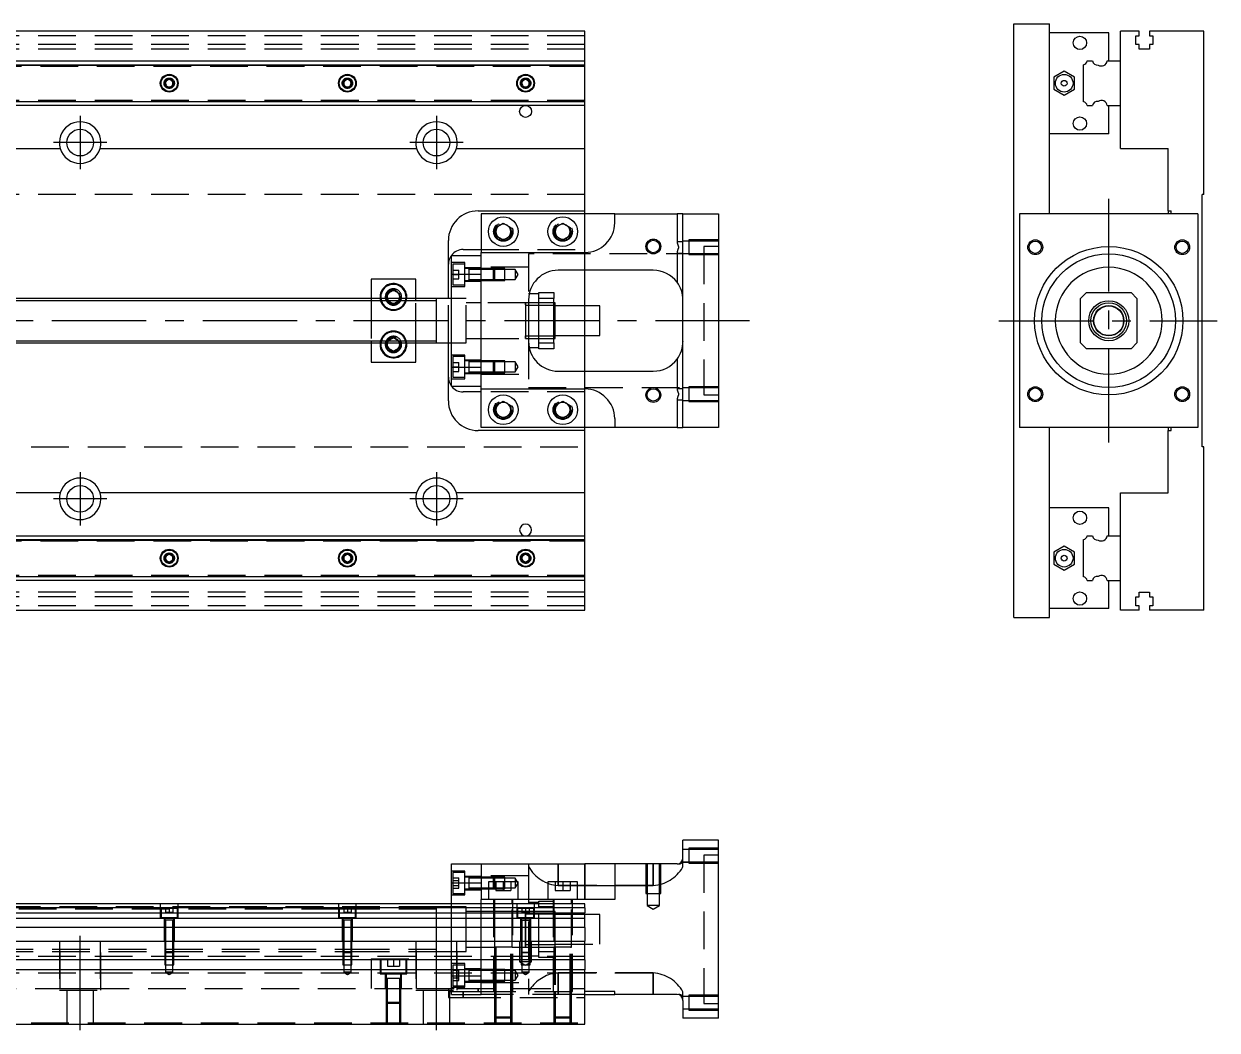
# Model space of a CAD drawing. Extents: x -12 to 793, y -282 to 102.
# Drawn here: x 391 to 792.9, y -239 to 100 of the extents above; entities that cross this region are included whole.
import ezdxf

# ---------------------------------------------------------------- set-up
doc = ezdxf.new("R2010")
doc.units = 0
doc.linetypes.add('CENTER', pattern=[50.8, 31.75, -6.35, 6.35, -6.35])
doc.linetypes.add('DASHED', pattern=[19.05, 12.7, -6.35])
doc.layers.get('0').update_dxf_attribs({"linetype": 'CONTINUOUS'})
doc.layers.add('CENTER', color=1, linetype='CENTER')

msp = doc.modelspace()

# ---------------------------------------------------------------- linework, layer by layer
at = {"color": 7, "linetype": 'CONTINUOUS'}
for p, q in [((580, 97.5), (365, 97.5)), ((580, 87.5), (580, 97.5)), ((724.38, 100), (736.38, 100)), ((724.38, -100), (724.38, 100)), ((736.38, 36), (736.38, 100)), ((756.38, 97), (736.38, 97)), ((756.38, 87.5), (756.38, 97)), ((760.38, 87.5), (760.38, 97.5)), ((766.68, 97.5), (760.38, 97.5)), ((766.68, 96), (766.68, 97.5)), ((770.08, 97.5), (770.08, 96)), ((788.38, 97.5), (770.08, 97.5)), ((788.38, 42.5), (788.38, 97.5)), ((765.53, 96), (766.68, 96)), ((765.53, 93), (765.53, 96)), ((766.68, 93), (765.53, 93)), ((766.68, 91.5), (766.68, 93)), ((770.08, 96), (771.23, 96)), ((770.08, 93), (770.08, 91.5)), ((771.23, 93), (770.08, 93)), ((771.23, 96), (771.23, 93)), ((770.08, 91.5), (766.68, 91.5)), ((365, 87.5), (580, 87.5)), ((365, 86.247728), (580, 86.247728)), ((580, 86.247728), (580, 87.5)), ((580, 73.752272), (580, 86.247728)), ((747.88, 73.752272), (747.88, 86.247728)), ((749.132272, 87.5), (750.90668, 87.5)), ((755.857372, 87.5), (760.38, 87.5)), ((760.38, 72.5), (760.38, 87.5)), ((760.38, 72.5), (760.38, 87.5)), ((438.75, 80.721688), (440, 81.443376)), ((438.75, 79.278312), (438.75, 80.721688)), ((440, 81.443376), (441.25, 80.721688)), ((441.25, 80.721688), (441.25, 79.278312)), ((498.75, 80.721688), (500, 81.443376)), ((498.75, 79.278312), (498.75, 80.721688)), ((500, 81.443376), (501.25, 80.721688)), ((501.25, 80.721688), (501.25, 79.278312)), ((558.75, 80.721688), (560, 81.443376)), ((558.75, 79.278312), (558.75, 80.721688)), ((560, 81.443376), (561.25, 80.721688)), ((561.25, 80.721688), (561.25, 79.278312)), ((737.87996, 82.020726), (737.879959, 77.979274)), ((741.37996, 84.041452), (737.87996, 82.020726)), ((744.879959, 82.020726), (741.37996, 84.041452)), ((744.879959, 77.979274), (744.879959, 82.020726)), ((440, 78.556624), (438.75, 79.278312)), ((441.25, 79.278312), (440, 78.556624)), ((500, 78.556624), (498.75, 79.278312)), ((501.25, 79.278312), (500, 78.556624)), ((560, 78.556624), (558.75, 79.278312)), ((561.25, 79.278312), (560, 78.556624)), ((737.879959, 77.979274), (741.37996, 75.958548)), ((741.37996, 75.958548), (744.879959, 77.979274)), ((580, 73.752272), (365, 73.752272)), ((580, 72.5), (365, 72.5)), ((580, 72.5), (580, 73.752272)), ((580, 58), (580, 72.5)), ((749.132272, 72.5), (750.90668, 72.5)), ((755.857372, 72.5), (760.38, 72.5)), ((756.38, 63), (756.38, 72.5)), ((760.38, 58), (760.38, 72.5)), ((756.38, 63), (736.38, 63)), ((365, 58), (403.291796, 58)), ((416.708204, 58), (523.291796, 58)), ((536.708204, 58), (580, 58)), ((580, 37), (580, 58)), ((760.38, 58), (776.38, 58)), ((776.38, 37), (776.38, 58)), ((788.38, 42.5), (787.88, 42.5)), ((787.88, -42.5), (787.88, 42.5)), ((544, 37), (580, 37)), ((580, 36), (580, 37)), ((776.38, 37), (777.38, 37)), ((776.38, 37), (776.38, 36)), ((777.38, 36), (777.38, 37)), ((545, 36), (545, 23)), ((590, 36), (545, 36)), ((550, 31.443376), (552.5, 32.886752)), ((552.5, 32.886752), (555, 31.443376)), ((570, 31.443376), (572.5, 32.886752)), ((572.5, 32.886752), (575, 31.443376)), ((590, 33), (590, 36)), ((590, 36), (611, 36)), ((613, 36), (611, 36)), ((613, 36), (625, 36)), ((613, -36), (613, 36)), ((625, 36), (625, -36)), ((726.38, 36), (726.38, -36)), ((786.38, 36), (726.38, 36)), ((786.38, 36), (786.38, -36)), ((550, 28.556624), (550, 31.443376)), ((552.5, 27.113248), (550, 28.556624)), ((555, 28.556624), (552.5, 27.113248)), ((555, 31.443376), (555, 28.556624)), ((570, 28.556624), (570, 31.443376)), ((572.5, 27.113248), (570, 28.556624)), ((575, 28.556624), (572.5, 27.113248)), ((575, 31.443376), (575, 28.556624)), ((534, 7.5), (534, 27)), ((535, 15.652476), (535, 22)), ((535, 22), (545, 22)), ((539, 24), (545, 24)), ((545, 15.652476), (545, 23)), ((545, 23), (580, 23)), ((603, 17), (571, 17)), ((580, 5), (580, 17)), ((508, 14), (508, 7.5)), ((523, 14), (508, 14)), ((523, 7.5), (523, 14)), ((535, 15.652476), (545, 15.652476)), ((535, -15.652476), (535, 15.652476)), ((545, -15.652476), (545, 15.652476)), ((545, -15.652476), (545, 15.652476)), ((513.5, 9.1547), (515.5, 10.309402)), ((513.5, 7.5), (513.5, 9.1547)), ((515.5, 10.309402), (517.5, 9.1547)), ((517.5, 9.1547), (517.5, 7.5)), ((564.5, 9), (561.202042, 9)), ((564.5, 9.5), (569.5, 9.5)), ((564.5, 7.5), (564.5, 9.5)), ((569.5, 9.5), (569.5, 7.5)), ((748.88, 9.5), (746.88, 7.5)), ((748.88, 9.5), (763.88, 9.5)), ((765.88, 7.5), (763.88, 9.5)), ((530, 7.5), (365, 7.5)), ((530, -7.500006), (530, 7.500006)), ((535, 7.5), (530, 7.5)), ((561, 7), (561, -7)), ((564.5, 5.125), (561, 5.125)), ((564.5, -7.5), (564.5, 7.5)), ((569.5, 7.5), (564.5, 7.5)), ((569.5, 5.125), (564.5, 5.125)), ((569.5, -7.5), (569.5, 7.5)), ((570, 6), (569.5, 6)), ((570, 5.125), (569.5, 5.125)), ((570, -6), (570, 6)), ((585, 5), (570, 5)), ((585, -5), (585, 5)), ((746.88, -7.5), (746.88, 7.5)), ((765.88, 7.5), (765.88, -7.5)), ((365, -7.5), (530, -7.5)), ((508, -7.5), (508, -14)), ((513.5, -9.1547), (513.5, -7.5)), ((517.5, -7.5), (517.5, -9.1547)), ((523, -14), (523, -7.5)), ((530, -7.5), (535, -7.5)), ((534, -27), (534, -7.5)), ((560, -6.000006), (560, -5.125)), ((561, -5.125), (564.5, -5.125)), ((564.5, -5.125), (569.5, -5.125)), ((564.5, -7.5), (569.5, -7.5)), ((564.5, -9.5), (564.5, -7.5)), ((569.5, -5.125), (570, -5.125)), ((569.5, -6), (570, -6)), ((569.5, -7.5), (569.5, -9.5)), ((570, -5), (585, -5)), ((580, -17), (580, -5)), ((746.88, -7.5), (748.88, -9.5)), ((763.88, -9.5), (765.88, -7.5)), ((515.5, -10.309402), (513.5, -9.1547)), ((517.5, -9.1547), (515.5, -10.309402)), ((561.202042, -9), (564.5, -9)), ((569.5, -9.5), (564.5, -9.5)), ((763.88, -9.5), (748.88, -9.5)), ((508, -14), (523, -14)), ((535, -22), (535, -15.652476)), ((535, -15.652476), (545, -15.652476)), ((545, -23), (545, -15.652476)), ((571, -17), (603, -17)), ((535, -22), (545, -22)), ((545, -24), (539, -24)), ((545, -23), (580, -23)), ((545, -36), (545, -23)), ((550, -28.556624), (552.5, -27.113248)), ((552.5, -27.113248), (555, -28.556624)), ((570, -28.556624), (572.5, -27.113248)), ((572.5, -27.113248), (575, -28.556624)), ((550, -31.443376), (550, -28.556624)), ((552.5, -32.886752), (550, -31.443376)), ((555, -31.443376), (552.5, -32.886752)), ((555, -28.556624), (555, -31.443376)), ((570, -31.443376), (570, -28.556624)), ((572.5, -32.886752), (570, -31.443376)), ((575, -31.443376), (572.5, -32.886752)), ((575, -28.556624), (575, -31.443376)), ((590, -36), (545, -36)), ((580, -37), (580, -36)), ((590, -33), (590, -36)), ((611, -36), (590, -36)), ((611, -36), (613, -36)), ((625, -36), (613, -36)), ((786.38, -36), (726.38, -36)), ((736.38, -100), (736.38, -36)), ((776.38, -36), (776.38, -37)), ((777.38, -37), (777.38, -36)), ((580, -37), (544, -37)), ((580, -58), (580, -37)), ((776.38, -58), (776.38, -37)), ((776.38, -37), (777.38, -37)), ((788.38, -42.5), (787.88, -42.5)), ((788.38, -97.5), (788.38, -42.5)), ((403.291796, -58), (365, -58)), ((523.291796, -58), (416.708204, -58)), ((580, -58), (536.708204, -58)), ((580, -72.5), (580, -58)), ((760.38, -72.5), (760.38, -58)), ((760.38, -58), (776.38, -58)), ((756.38, -63), (736.38, -63)), ((756.38, -72.5), (756.38, -63)), ((365, -72.5), (580, -72.5)), ((365, -73.752272), (580, -73.752272)), ((580, -73.752272), (580, -72.5)), ((580, -86.247728), (580, -73.752272)), ((741.37996, -75.958548), (737.87996, -77.979274)), ((744.879959, -77.979274), (741.37996, -75.958548)), ((747.88, -86.247728), (747.88, -73.752272)), ((749.132272, -72.5), (750.90668, -72.5)), ((755.857372, -72.5), (760.38, -72.5)), ((760.38, -87.5), (760.38, -72.5)), ((760.38, -87.5), (760.38, -72.5)), ((438.75, -79.278312), (440, -78.556624)), ((438.75, -80.721688), (438.75, -79.278312)), ((440, -78.556624), (441.25, -79.278312)), ((441.25, -79.278312), (441.25, -80.721688)), ((498.75, -79.278312), (500, -78.556624)), ((498.75, -80.721688), (498.75, -79.278312)), ((500, -78.556624), (501.25, -79.278312)), ((501.25, -79.278312), (501.25, -80.721688)), ((558.75, -79.278312), (560, -78.556624)), ((558.75, -80.721688), (558.75, -79.278312)), ((560, -78.556624), (561.25, -79.278312)), ((561.25, -79.278312), (561.25, -80.721688)), ((737.87996, -77.979274), (737.879959, -82.020726)), ((744.879959, -82.020726), (744.879959, -77.979274)), ((440, -81.443376), (438.75, -80.721688)), ((441.25, -80.721688), (440, -81.443376)), ((500, -81.443376), (498.75, -80.721688)), ((501.25, -80.721688), (500, -81.443376)), ((560, -81.443376), (558.75, -80.721688)), ((561.25, -80.721688), (560, -81.443376)), ((737.879959, -82.020726), (741.37996, -84.041452)), ((741.37996, -84.041452), (744.879959, -82.020726)), ((580, -86.247728), (365, -86.247728)), ((580, -87.5), (365, -87.5)), ((580, -87.5), (580, -86.247728)), ((580, -97.5), (580, -87.5)), ((749.132272, -87.5), (750.90668, -87.5)), ((755.857372, -87.5), (760.38, -87.5)), ((756.38, -97), (756.38, -87.5)), ((760.38, -97.5), (760.38, -87.5)), ((766.68, -91.5), (770.08, -91.5)), ((766.68, -93), (766.68, -91.5)), ((770.08, -91.5), (770.08, -93)), ((765.53, -93), (766.68, -93)), ((765.53, -96), (765.53, -93)), ((766.68, -96), (765.53, -96)), ((766.68, -97.5), (766.68, -96)), ((770.08, -93), (771.23, -93)), ((770.08, -96), (770.08, -97.5)), ((771.23, -96), (770.08, -96)), ((771.23, -93), (771.23, -96)), ((365, -97.5), (580, -97.5)), ((724.38, -100), (736.38, -100)), ((756.38, -97), (736.38, -97)), ((766.68, -97.5), (760.38, -97.5)), ((788.38, -97.5), (770.08, -97.5)), ((625, -174.99), (613, -174.99)), ((613, -180.99), (613, -174.99)), ((625, -234.99), (625, -174.99)), ((535, -189.337524), (535, -182.99)), ((535, -182.99), (545, -182.99)), ((545, -182.99), (545, -194.99)), ((545, -182.99), (580, -182.99)), ((580, -194.99), (580, -182.99)), ((590, -182.99), (580, -182.99)), ((590, -182.99), (590, -194.99)), ((611, -182.99), (590, -182.99)), ((540.9, -187.433646), (540.9, -188.01866)), ((535, -196.49), (535, -189.337524)), ((535, -189.337524), (545, -189.337524)), ((540.9, -189.293604), (540.9, -189.573698)), ((540.9, -190.848714), (540.9, -191.433656)), ((557.5, -188.99), (547.5, -188.99)), ((547.5, -188.99), (547.5, -194.99)), ((557.5, -194.99), (557.5, -188.99)), ((577.5, -188.99), (567.5, -188.99)), ((567.5, -188.99), (567.5, -194.99)), ((577.5, -194.99), (577.5, -188.99)), ((580, -196.49), (358.5, -196.49)), ((545, -196.49), (545, -194.99)), ((590, -194.99), (545, -194.99)), ((580, -197.742272), (580, -196.49)), ((580, -197.742272), (358.5, -197.742272)), ((358.5, -199.51668), (580, -199.51668)), ((560, -204.99), (560, -198.989994)), ((580, -197.742272), (580, -199.51668)), ((580, -201.413076), (580, -199.51668)), ((580, -201.413076), (358.5, -201.413076)), ((580, -204.467372), (358.5, -204.467372)), ((580, -204.467372), (580, -201.413076)), ((580, -204.467372), (580, -208.99)), ((0, -208.99), (580, -208.99)), ((580, -215.29), (580, -208.99)), ((580, -215.29), (0, -215.29)), ((580, -215.29), (580, -218.69)), ((580, -218.69), (0, -218.69)), ((540.9, -218.546344), (540.9, -218.69)), ((540.9, -218.69), (540.9, -219.13136)), ((540.9, -220.406302), (540.9, -220.686396)), ((580, -236.99), (580, -218.69)), ((540.9, -221.961412), (540.9, -222.546354)), ((590, -225.99), (580, -225.99)), ((580, -226.99), (590, -226.99)), ((590, -226.99), (590, -225.99)), ((611, -226.99), (590, -226.99)), ((613, -228.99), (613, -234.99)), ((0, -236.99), (580, -236.99)), ((625, -234.99), (613, -234.99))]:
    msp.add_line(p, q, dxfattribs=at)
at = {"color": 3, "linetype": 'DASHED'}
for p, q in [((580, 96), (0, 96)), ((580, 93), (0, 93)), ((580, 91.5), (0, 91.5)), ((358.5, 86.1), (580, 86.1)), ((358.5, 85.8), (580, 85.8)), ((365, 86.1147), (580, 86.1147)), ((441.477374, 80.25955), (441.5, 80)), ((498.5, 80), (498.516134, 80.21941)), ((561.477374, 80.25955), (561.5, 80)), ((580, 74.2), (358.5, 74.2)), ((580, 73.9), (358.5, 73.9)), ((580, 73.8853), (365, 73.8853)), ((580, 42.5), (12.5, 42.5)), ((580, 24), (580, 36)), ((611, 36), (611, 26.710724)), ((555.477798, 30.364306), (555.5, 30)), ((575.477798, 30.364306), (575.5, 30)), ((611, 26.710724), (613, 26.710724)), ((611, 26.710724), (611.023356, 26.38246)), ((611.525196, 24.742722), (611.494734, 24.519244)), ((611.499584, 24.958614), (611.525196, 24.742722)), ((615, 26.848738), (613, 26.848738)), ((615, 27.248732), (615, 22.248742)), ((625, 27.248732), (615, 27.248732)), ((625, 26.848738), (615, 26.848738)), ((620, 25), (620, -25)), ((625, 25), (620, 25)), ((545, 24), (580, 24)), ((545, 15.652476), (545, 22)), ((561, 22.5), (561, 7)), ((620, 22.5), (561, 22.5)), ((580, 23), (580, 24)), ((580, 17), (580, 23)), ((611, 22.78675), (611, 13)), ((611, 22.78675), (613, 22.78675)), ((613, 22.648738), (615, 22.648738)), ((615, 22.648738), (625, 22.648738)), ((615, 22.248742), (625, 22.248742)), ((539.5, 19.55635), (535, 19.55635)), ((535.5, 19.05635), (535.5, 12.05635)), ((539.5, 19.05635), (535.5, 19.05635)), ((535.5, 17.05635), (537.5, 17.05635)), ((537.5, 15.55635), (537.5, 17.05635)), ((539.5, 11.55635), (539.5, 19.55635)), ((545, 17.80635), (539.5, 17.80635)), ((540.9, 17.55635), (539.5, 17.55635)), ((540.9, 17.55635), (540.895, 17.55635)), ((540.9, 17.55635), (540.9, 17.339888)), ((540.9, 17.33964), (540.9, 17.55635)), ((545, 17.55635), (540.9, 17.55635)), ((540.905, 17.55635), (540.9, 17.55635)), ((540.9, 17.339888), (540.9, 13.77281)), ((545, 17.20635), (540.9, 17.20635)), ((561, 18), (545, 18)), ((549.15, 17.55635), (545, 17.55635)), ((549.150006, 17.556344), (545, 17.556344)), ((549.5, 17.20635), (545, 17.20635)), ((549.15, 13.55635), (549.15, 17.55635)), ((549.5, 17.20635), (549.15, 17.55635)), ((553, 17.556344), (549.150006, 17.556344)), ((549.5, 17.20635), (549.5, 13.90635)), ((553, 17.20635), (549.5, 17.20635)), ((553, 13.556354), (553, 17.556344)), ((556.5, 17.20635), (553, 17.20635)), ((556.5, 17.20635), (556.5, 13.90635)), ((557.452628, 15.55635), (556.5, 17.20635)), ((535.5, 15.55635), (537.5, 15.55635)), ((535.5, 14.05635), (537.5, 14.05635)), ((535.5, 12.05635), (539.5, 12.05635)), ((537.5, 14.05635), (537.5, 15.55635)), ((539.5, 13.55635), (540.9, 13.55635)), ((539.5, 13.30635), (545, 13.30635)), ((540.895, 13.55635), (540.9, 13.55635)), ((540.9, 13.90635), (545, 13.90635)), ((540.9, 13.55635), (540.9, 13.773016)), ((540.9, 13.77281), (540.9, 13.55635)), ((540.9, 13.55635), (545, 13.55635)), ((540.9, 13.55635), (540.905, 13.55635)), ((545, 13.90635), (549.5, 13.90635)), ((545, 13.556354), (549.150006, 13.556354)), ((545, 13.55635), (549.15, 13.55635)), ((549.15, 13.55635), (549.5, 13.90635)), ((549.150006, 13.556354), (553, 13.556354)), ((549.5, 13.90635), (553, 13.90635)), ((553, 13.90635), (556.5, 13.90635)), ((556.5, 13.90635), (557.452628, 15.55635)), ((610.743602, 13.32745), (611.026966, 12.963874)), ((517.983582, 8.286038), (518, 8)), ((535, 11.55635), (539.5, 11.55635)), ((561.202042, 9), (561, 9)), ((508, 7.5), (508, 6.75)), ((508, 6.75), (508, -6.75)), ((513.5, 6.8453), (513.5, 7.5)), ((513.665064, 6.75), (513.5, 6.8453)), ((515.5, 5.690598), (513.665064, 6.75)), ((517.334936, 6.75), (515.5, 5.690598)), ((517.5, 6.8453), (517.334936, 6.75)), ((517.5, 7.5), (517.5, 6.8453)), ((523, 6.75), (523, 7.5)), ((523, -6.75), (523, 6.75)), ((534, -7.5), (534, 7.5)), ((540, 7.5), (535, 7.5)), ((540, -7.5), (540, 7.5)), ((545, 6), (540, 6)), ((560.005, 6), (545, 6)), ((561, 6), (559.995, 6)), ((560, 5.325034), (560, 6)), ((560, 6), (560, -5.999164)), ((561, 5.125), (560, 5.125)), ((564.5, 6), (561, 6)), ((569.5, 6), (564.5, 6)), ((580, -5), (580, 5)), ((508, -6.75), (508, -7.5)), ((513.5, -6.8453), (513.665064, -6.75)), ((513.5, -7.5), (513.5, -6.8453)), ((513.665064, -6.75), (515.5, -5.690598)), ((515.5, -5.690598), (517.334936, -6.75)), ((517.334936, -6.75), (517.5, -6.8453)), ((517.5, -6.8453), (517.5, -7.5)), ((517.983582, -7.713962), (518, -8)), ((523, -7.5), (523, -6.75)), ((529.995, -7.5), (530, -7.5)), ((530, -7.5), (530.005, -7.5)), ((535, -7.5), (540, -7.5)), ((540, -6), (545, -6)), ((545, -6), (560.005, -6)), ((559.995, -6), (561, -6)), ((560, -5.125), (561, -5.125)), ((560, -6), (560, -5.325218)), ((560, -5.999164), (560, -6)), ((561, -6), (564.5, -6)), ((561, -7), (561, -22.5)), ((564.5, -6), (569.5, -6)), ((613, -7), (612.998996, -7.141742)), ((539.5, -11.55635), (535, -11.55635)), ((539.5, -19.55635), (539.5, -11.55635)), ((561, -9), (561.202042, -9)), ((535.5, -12.05635), (535.5, -19.05635)), ((539.5, -12.05635), (535.5, -12.05635)), ((535.5, -14.05635), (537.5, -14.05635)), ((535.5, -15.55635), (537.5, -15.55635)), ((537.5, -15.55635), (537.5, -14.05635)), ((537.5, -17.05635), (537.5, -15.55635)), ((545, -13.30635), (539.5, -13.30635)), ((540.9, -13.55635), (539.5, -13.55635)), ((540.9, -13.55635), (540.895, -13.55635)), ((540.9, -13.55635), (540.9, -13.77281)), ((545, -13.55635), (540.9, -13.55635)), ((540.905, -13.55635), (540.9, -13.55635)), ((540.9, -13.77281), (540.9, -17.339888)), ((545, -13.90635), (540.9, -13.90635)), ((549.15, -13.55635), (545, -13.55635)), ((549.15, -13.556352), (545, -13.556354)), ((549.5, -13.90635), (545, -13.90635)), ((545, -22), (545, -15.652476)), ((549.15, -17.55635), (549.15, -13.55635)), ((549.5, -13.90635), (549.15, -13.55635)), ((553, -13.556354), (549.15, -13.556352)), ((549.5, -13.90635), (549.5, -17.20635)), ((553, -13.90635), (549.5, -13.90635)), ((553, -17.556344), (553, -13.556354)), ((556.5, -13.90635), (553, -13.90635)), ((556.5, -13.90635), (556.5, -17.20635)), ((557.452628, -15.55635), (556.5, -13.90635)), ((556.5, -17.20635), (557.452628, -15.55635)), ((611.11972, -12.836966), (610.908436, -13.120182)), ((611, -13), (611, -22.78675)), ((535, -19.55635), (539.5, -19.55635)), ((535.5, -17.05635), (537.5, -17.05635)), ((535.5, -19.05635), (539.5, -19.05635)), ((539.5, -17.55635), (540.9, -17.55635)), ((539.5, -17.80635), (545, -17.80635)), ((540.895, -17.55635), (540.9, -17.55635)), ((540.9, -17.20635), (545, -17.20635)), ((540.9, -17.339888), (540.9, -17.55635)), ((540.9, -17.55635), (545, -17.55635)), ((540.9, -17.55635), (540.905, -17.55635)), ((545, -17.20635), (549.5, -17.20635)), ((545, -17.556344), (549.15, -17.556346)), ((545, -17.55635), (549.15, -17.55635)), ((545, -18), (561, -18)), ((549.15, -17.55635), (549.5, -17.20635)), ((549.15, -17.556346), (553, -17.556344)), ((549.5, -17.20635), (553, -17.20635)), ((553, -17.20635), (556.5, -17.20635)), ((580, -23), (580, -17)), ((580, -24), (545, -24)), ((561, -22.5), (620, -22.5)), ((580, -24), (580, -23)), ((580, -36), (580, -24)), ((611, -22.78675), (613, -22.78675)), ((611, -22.78675), (611.023356, -23.115014)), ((615, -22.648738), (613, -22.648738)), ((615, -22.248742), (615, -27.248732)), ((625, -22.248742), (615, -22.248742)), ((625, -22.648738), (615, -22.648738)), ((611, -26.710724), (611, -36)), ((611, -26.710724), (613, -26.710724)), ((611.525196, -24.754754), (611.494734, -24.97823)), ((611.499584, -24.53886), (611.525196, -24.754754)), ((613, -26.848738), (615, -26.848738)), ((615, -26.848738), (625, -26.848738)), ((615, -27.248732), (625, -27.248732)), ((620, -25), (625, -25)), ((549.5, -30), (549.520026, -29.653944)), ((569.5, -30), (569.520026, -29.653944)), ((12.5, -42.5), (580, -42.5)), ((358.5, -73.9), (580, -73.9)), ((358.5, -74.2), (580, -74.2)), ((365, -73.8853), (580, -73.8853)), ((441.477374, -79.74045), (441.5, -80)), ((498.5, -80), (498.516134, -79.78059)), ((561.477374, -79.74045), (561.5, -80)), ((580, -85.8), (358.5, -85.8)), ((580, -86.1), (358.5, -86.1)), ((580, -86.1147), (365, -86.1147)), ((580, -91.5), (0, -91.5)), ((580, -93), (0, -93)), ((580, -96), (0, -96)), ((615, -178.141262), (613, -178.141262)), ((615, -177.741268), (615, -182.741258)), ((625, -177.741268), (615, -177.741268)), ((625, -178.141262), (615, -178.141262)), ((620, -179.99), (620, -229.99)), ((625, -179.99), (620, -179.99)), ((561, -182.99), (561, -183.606596)), ((561, -183.606596), (561, -226.373404)), ((561, -183.606596), (561.037764, -183.91036)), ((571, -190.250598), (571, -182.99)), ((571, -182.99), (571, -188.99)), ((580, -182.99), (580, -194.99)), ((600.500006, -182.99), (600.500006, -192.99)), ((600.9, -182.99), (600.9, -192.99)), ((603, -182.99), (603, -190.250598)), ((603, -190.250598), (603, -182.99)), ((605.1, -192.99), (605.1, -182.99)), ((605.499994, -192.99), (605.499994, -182.99)), ((611, -182.99), (611.520296, -182.99)), ((611, -182.99), (611.520296, -182.99)), ((611.520296, -182.99), (611.519976, -182.99)), ((611.520296, -182.99), (611.519976, -182.99)), ((612.868572, -184.20502), (612.966596, -183.891224)), ((612.966596, -183.891224), (613, -183.606596)), ((613, -182.341262), (613, -180.99)), ((613, -183.606596), (613, -182.341262)), ((613, -182.341262), (615, -182.341262)), ((620, -182.49), (613, -182.49)), ((615, -182.341262), (625, -182.341262)), ((615, -182.741258), (625, -182.741258)), ((539.5, -185.43365), (535, -185.43365)), ((535.5, -185.93365), (535.5, -189.43365)), ((539.5, -185.93365), (535.5, -185.93365)), ((535.5, -187.7016), (537.5, -187.7016)), ((535.5, -188.567626), (537.5, -188.567626)), ((537.5, -188.567626), (537.5, -187.7016)), ((537.5, -190.299676), (537.5, -188.567626)), ((539.5, -193.43365), (539.5, -185.43365)), ((545, -187.18365), (539.5, -187.18365)), ((540.9, -187.43365), (539.5, -187.43365)), ((540.9, -187.43365), (540.895, -187.43365)), ((540.9, -187.43365), (540.9, -187.650318)), ((545, -187.43365), (540.9, -187.43365)), ((540.905, -187.43365), (540.9, -187.43365)), ((540.9, -187.650318), (540.9, -188.018664)), ((545, -187.78365), (540.9, -187.78365)), ((540.9, -188.018664), (540.9, -189.43365)), ((561, -186.99), (545, -186.99)), ((549.15, -187.43365), (545, -187.43365)), ((549.15, -187.433654), (545, -187.433656)), ((549.5, -187.78365), (545, -187.78365)), ((549.15, -188.99), (549.15, -187.43365)), ((549.5, -187.78365), (549.15, -187.43365)), ((553, -187.433656), (549.15, -187.433654)), ((549.5, -187.78365), (549.5, -188.99)), ((553, -187.78365), (549.5, -187.78365)), ((553, -188.99), (553, -187.433656)), ((556.5, -187.78365), (553, -187.78365)), ((556.5, -187.78365), (556.5, -191.08365)), ((557.452628, -189.43365), (556.5, -187.78365)), ((535.5, -189.43365), (535.5, -192.93365)), ((535.5, -190.299676), (537.5, -190.299676)), ((535.5, -191.165702), (537.5, -191.165702)), ((537.5, -191.165702), (537.5, -190.299676)), ((539.5, -191.43365), (540.9, -191.43365)), ((539.5, -191.68365), (545, -191.68365)), ((540.895, -191.43365), (540.9, -191.43365)), ((540.9, -189.43365), (540.9, -190.84871)), ((540.9, -190.84871), (540.9, -191.216942)), ((540.9, -191.08365), (545, -191.08365)), ((540.9, -191.216942), (540.9, -191.43365)), ((540.9, -191.43365), (545, -191.43365)), ((540.9, -191.43365), (540.905, -191.43365)), ((545, -191.08365), (547.5, -191.08365)), ((545, -191.433646), (547.5, -191.433646)), ((545, -191.43365), (547.5, -191.43365)), ((547.5, -191.08365), (549.5, -191.08365)), ((547.5, -191.433646), (549.15, -191.433648)), ((547.5, -191.43365), (549.15, -191.43365)), ((549.15, -189.43365), (549.15, -188.99)), ((549.15, -191.43365), (549.15, -189.43365)), ((549.15, -191.43365), (549.5, -191.08365)), ((549.15, -191.433648), (553, -191.433646)), ((549.5, -188.99), (549.5, -189.43365)), ((549.5, -189.43365), (549.5, -191.08365)), ((549.5, -191.08365), (553, -191.08365)), ((550, -188.99), (550, -191.99)), ((550, -191.99), (552.5, -191.99)), ((552.5, -188.99), (552.5, -191.99)), ((552.5, -191.99), (555, -191.99)), ((553, -191.433646), (553, -188.99)), ((553, -191.08365), (556.5, -191.08365)), ((555, -188.99), (555, -191.99)), ((556.5, -191.08365), (557.452628, -189.43365)), ((570, -188.99), (570, -191.99)), ((570, -191.99), (572.5, -191.99)), ((571, -188.99), (571, -190.250598)), ((571, -190.250598), (577.5, -190.250598)), ((603, -190.250598), (571, -190.250598)), ((572.5, -188.99), (572.5, -191.99)), ((572.5, -191.99), (575, -191.99)), ((575, -188.99), (575, -191.99)), ((577.5, -190.250598), (590, -190.250598)), ((590, -190.250598), (600.500006, -190.250598)), ((600.500006, -190.250598), (603, -190.250598)), ((437, -196.49), (437, -200.99)), ((443, -200.99), (443, -196.49)), ((497, -196.49), (497, -200.99)), ((503, -200.99), (503, -196.49)), ((535, -193.43365), (539.5, -193.43365)), ((535, -208.99), (535, -196.49)), ((535.5, -192.93365), (539.5, -192.93365)), ((545, -208.99), (545, -196.49)), ((549.25, -194.99), (549.25, -225.99)), ((549.5, -194.99), (549.5, -196.49)), ((549.5, -196.49), (549.5, -208.99)), ((555.5, -196.49), (555.5, -194.99)), ((555.5, -210.995), (555.5, -196.49)), ((555.75, -225.99), (555.75, -194.99)), ((557, -196.49), (557, -200.99)), ((564.5, -195.99), (561, -195.99)), ((563, -200.99), (563, -196.49)), ((564.5, -195.49), (569.5, -195.49)), ((564.5, -196.49), (564.5, -195.49)), ((564.5, -197.49), (564.5, -196.49)), ((569.25, -194.99), (569.25, -225.99)), ((569.5, -194.99), (569.5, -196.49)), ((569.5, -196.49), (569.5, -210.995)), ((575.5, -196.49), (575.5, -194.99)), ((575.5, -210.995), (575.5, -196.49)), ((575.75, -225.99), (575.75, -194.99)), ((600.500006, -192.99), (605.499994, -192.99)), ((600.9, -192.99), (600.9, -196.99)), ((605.1, -196.99), (605.1, -192.99)), ((530, -197.49), (358.5, -197.49)), ((497.25, -198.24), (382.75, -198.24)), ((442.75, -197.99), (437.25, -197.99)), ((437.25, -197.99), (437.25, -200.99)), ((438.75, -197.99), (438.75, -199.29)), ((438.75, -199.29), (440, -199.29)), ((440, -197.99), (440, -199.29)), ((440, -199.29), (441.25, -199.29)), ((441.25, -197.99), (441.25, -199.29)), ((442.75, -200.99), (442.75, -197.99)), ((502.75, -197.99), (497.25, -197.99)), ((497.25, -197.99), (497.25, -200.99)), ((502.75, -198.24), (497.25, -198.24)), ((498.75, -197.99), (498.75, -199.29)), ((498.75, -199.29), (500, -199.29)), ((500, -197.99), (500, -199.29)), ((500, -199.29), (501.25, -199.29)), ((501.25, -197.99), (501.25, -199.29)), ((502.75, -200.99), (502.75, -197.99)), ((530, -198.24), (502.75, -198.24)), ((530, -197.49), (529.995, -197.49)), ((530, -198.038872), (530, -197.49)), ((530.005, -197.49), (530, -197.49)), ((535, -197.49), (530, -197.49)), ((530, -204.789934), (530, -198.038872)), ((540, -197.49), (535, -197.49)), ((540, -204.99), (540, -197.49)), ((545, -198.99), (540, -198.99)), ((549.5, -198.99), (545, -198.99)), ((555.5, -198.99), (549.5, -198.99)), ((557.25, -198.99), (555.5, -198.99)), ((562.75, -197.99), (557.25, -197.99)), ((557.25, -197.99), (557.25, -200.99)), ((560.005, -198.99), (557.25, -198.99)), ((558.75, -197.99), (558.75, -199.29)), ((558.75, -199.29), (560, -199.29)), ((561, -198.99), (559.995, -198.99)), ((560, -197.99), (560, -199.29)), ((560, -210.990006), (560, -198.989994)), ((560, -198.99), (560, -204.789964)), ((560, -199.664966), (560, -198.99)), ((560, -199.29), (561.25, -199.29)), ((560, -199.865), (560, -210.115)), ((561, -199.865), (560, -199.865)), ((562.75, -198.99), (561, -198.99)), ((562.75, -199.865), (561, -199.865)), ((561.25, -197.99), (561.25, -199.29)), ((562.75, -200.99), (562.75, -197.99)), ((564.5, -198.99), (562.75, -198.99)), ((564.5, -199.865), (562.75, -199.865)), ((564.5, -212.49), (564.5, -197.49)), ((569.5, -197.49), (564.5, -197.49)), ((569.5, -198.99), (564.5, -198.99)), ((569.5, -199.865), (564.5, -199.865)), ((570, -198.99), (569.5, -198.99)), ((570, -199.865), (569.5, -199.865)), ((570, -204.99), (570, -198.99)), ((575.5, -199.99), (570, -199.99)), ((580, -199.99), (575.5, -199.99)), ((585, -199.99), (580, -199.99)), ((585, -204.99), (585, -199.99)), ((605.1, -196.99), (600.9, -196.99)), ((600.9, -196.99), (603, -198.202436)), ((603, -198.202436), (605.1, -196.99)), ((437, -200.99), (443, -200.99)), ((438.25, -200.99), (438.25, -208.99)), ((438.5, -200.99), (438.5, -201.99)), ((438.5, -201.985), (438.5, -201.99)), ((438.624678, -201.99), (438.5, -201.99)), ((438.5, -201.99), (438.5, -208.99)), ((438.5, -201.99), (438.5, -201.995)), ((439.998804, -201.99), (438.624678, -201.99)), ((438.75, -201.99), (438.75, -208.99)), ((441.37533, -201.99), (439.998804, -201.99)), ((441.25, -208.99), (441.25, -201.99)), ((441.5, -201.99), (441.37533, -201.99)), ((441.5, -201.99), (441.5, -200.99)), ((441.5, -201.99), (441.5, -201.985)), ((441.5, -208.99), (441.5, -201.99)), ((441.5, -201.995), (441.5, -201.99)), ((441.75, -208.99), (441.75, -200.99)), ((497, -200.99), (503, -200.99)), ((498.25, -200.99), (498.25, -208.99)), ((498.5, -200.99), (498.5, -201.99)), ((498.5, -201.985), (498.5, -201.99)), ((498.624678, -201.99), (498.5, -201.99)), ((498.5, -201.99), (498.5, -201.995)), ((498.5, -201.99), (498.5, -208.99)), ((499.998804, -201.99), (498.624678, -201.99)), ((498.75, -201.99), (498.75, -208.99)), ((501.37533, -201.99), (499.998804, -201.99)), ((501.25, -208.99), (501.25, -201.99)), ((501.5, -201.99), (501.37533, -201.99)), ((501.5, -201.99), (501.5, -200.99)), ((501.5, -201.99), (501.5, -201.985)), ((501.5, -201.995), (501.5, -201.99)), ((501.5, -208.99), (501.5, -201.99)), ((501.75, -208.99), (501.75, -200.99)), ((530, -205.190056), (530, -204.789934)), ((557, -200.99), (563, -200.99)), ((558.25, -200.99), (558.25, -208.99)), ((558.5, -200.99), (558.5, -201.99)), ((558.5, -201.985), (558.5, -201.99)), ((558.5, -201.99), (558.62467, -201.99)), ((558.624678, -201.99), (558.5, -201.99)), ((558.5, -201.99), (558.5, -208.99)), ((558.5, -201.99), (558.5, -201.995)), ((558.62467, -201.99), (561.375392, -201.99)), ((559.998804, -201.99), (558.624678, -201.99)), ((558.75, -201.99), (558.75, -208.99)), ((561.37533, -201.99), (559.998804, -201.99)), ((560, -204.789964), (560, -210.989164)), ((561.25, -208.99), (561.25, -201.99)), ((561.5, -201.99), (561.37533, -201.99)), ((561.375392, -201.99), (561.5, -201.99)), ((561.5, -201.99), (561.5, -200.99)), ((561.5, -201.99), (561.5, -201.985)), ((561.5, -208.99), (561.5, -201.99)), ((561.5, -201.995), (561.5, -201.99)), ((561.75, -208.99), (561.75, -200.99)), ((530, -208.99023), (530, -205.190056)), ((540, -208.99), (540, -204.99)), ((570, -210.99), (570, -204.99)), ((585, -209.99), (585, -204.99)), ((381.5, -211.74), (498.5, -211.74)), ((381.5, -212.49), (498.5, -212.49)), ((403, -208.99), (403, -225.49)), ((403.291796, -224.99), (403.291796, -208.99)), ((416.708204, -208.99), (416.708204, -224.99)), ((417, -225.49), (417, -208.99)), ((438.5, -208.99), (438.5, -212.74)), ((438.5, -212.74), (441.5, -212.74)), ((438.5, -212.74), (438.75, -212.99)), ((438.500006, -208.99), (438.500002, -212.74)), ((438.500002, -212.74), (438.500006, -215.29)), ((438.75, -208.99), (438.75, -212.99)), ((441.25, -212.99), (441.25, -208.99)), ((441.25, -212.99), (441.5, -212.74)), ((441.499998, -212.74), (441.499994, -208.99)), ((441.499994, -215.29), (441.499998, -212.74)), ((441.5, -212.74), (441.5, -208.99)), ((498.5, -208.99), (498.5, -212.74)), ((498.5, -211.74), (498.75, -211.74)), ((498.5, -212.49), (498.75, -212.49)), ((498.5, -212.74), (501.5, -212.74)), ((498.5, -212.74), (498.75, -212.99)), ((498.500006, -208.99), (498.500006, -212.740006)), ((498.500006, -212.740006), (498.500006, -215.29)), ((498.75, -208.99), (498.75, -212.99)), ((498.75, -211.74), (501.25, -211.74)), ((498.75, -212.49), (501.25, -212.49)), ((501.25, -212.99), (501.25, -208.99)), ((501.25, -211.74), (501.5, -211.74)), ((501.25, -212.49), (501.5, -212.49)), ((501.25, -212.99), (501.5, -212.74)), ((501.499994, -212.740006), (501.499994, -208.99)), ((501.499994, -215.29), (501.499994, -212.740006)), ((501.5, -212.74), (501.5, -208.99)), ((501.5, -211.74), (523.291796, -211.74)), ((501.5, -212.49), (523.291796, -212.49)), ((523, -208.99), (523, -225.49)), ((523.291796, -224.99), (523.291796, -208.99)), ((523.291796, -211.74), (530, -211.74)), ((523.291796, -212.49), (530, -212.49)), ((529.995, -212.49), (530, -212.49)), ((530, -211.940962), (530, -208.99023)), ((530, -212.489332), (530, -211.940962)), ((530, -212.49), (530, -212.489332)), ((530, -212.49), (530.005, -212.49)), ((530, -212.49), (535, -212.49)), ((535, -215.29), (535, -208.99)), ((535, -212.49), (536.708204, -212.49)), ((536.708204, -208.99), (536.708204, -224.99)), ((536.708204, -212.49), (540, -212.49)), ((537, -225.49), (537, -208.99)), ((540, -212.49), (540, -208.99)), ((540, -210.99), (545, -210.99)), ((545, -215.29), (545, -208.99)), ((545, -210.99), (549.39999, -210.99)), ((549.39999, -210.99), (549.5, -210.99)), ((549.5, -208.99), (549.5, -210.99)), ((549.5, -210.985), (549.5, -210.99)), ((549.849602, -210.99), (549.5, -210.99)), ((549.5, -210.99), (549.5, -215.29)), ((549.5, -210.99), (549.5, -210.995)), ((555.15035, -210.99), (549.849602, -210.99)), ((550, -210.99), (550, -215.29)), ((555, -225.99), (555, -210.99)), ((555.5, -210.99), (555.15035, -210.99)), ((555.5, -225.99), (555.5, -210.985)), ((555.500006, -210.99), (555.60001, -210.99)), ((555.60001, -210.99), (560.005, -210.99)), ((558, -208.99), (558, -215.99)), ((558.5, -208.99), (558.5, -212.74)), ((558.5, -212.74), (561.5, -212.74)), ((558.5, -212.74), (558.75, -212.99)), ((558.500006, -208.99), (558.500006, -212.740006)), ((558.500006, -212.740006), (558.500006, -215.29)), ((558.75, -208.99), (558.75, -212.99)), ((559.995, -210.99), (569.39999, -210.99)), ((560, -210.990006), (560, -210.115)), ((560, -210.115), (570, -210.115)), ((560, -210.989164), (560, -210.99)), ((560.005, -210.99), (569.5, -210.99)), ((561.25, -212.99), (561.25, -208.99)), ((561.25, -212.99), (561.5, -212.74)), ((561.499994, -212.740006), (561.499994, -208.99)), ((561.499994, -215.29), (561.499994, -212.740006)), ((561.5, -212.74), (561.5, -208.99)), ((562, -215.99), (562, -208.99)), ((564.5, -212.49), (569.5, -212.49)), ((564.5, -214.49), (564.5, -212.49)), ((569.39999, -210.99), (569.5, -210.99)), ((569.5, -210.985), (569.5, -225.99)), ((569.5, -210.99), (569.84965, -210.99)), ((569.849602, -210.99), (569.5, -210.99)), ((575.15035, -210.99), (569.849602, -210.99)), ((570, -209.99), (585, -209.99)), ((570, -210.99), (570, -225.99)), ((575, -225.99), (575, -210.99)), ((575.150204, -210.99), (575.5, -210.99)), ((575.5, -210.99), (575.15035, -210.99)), ((575.5, -225.99), (575.5, -210.985)), ((580, -214.14), (0, -214.14)), ((438.500006, -215.29), (438.500006, -216.99)), ((441.25, -212.99), (438.75, -212.99)), ((438.75, -212.99), (438.75, -216.99)), ((441.25, -216.99), (441.25, -212.99)), ((441.499994, -216.99), (441.499994, -215.29)), ((498.500006, -215.29), (498.500006, -216.99)), ((501.25, -212.99), (498.75, -212.99)), ((498.75, -212.99), (498.75, -216.99)), ((501.25, -216.99), (501.25, -212.99)), ((501.499994, -216.99), (501.499994, -215.29)), ((508, -214.99), (508, -215.29)), ((508, -214.99), (523, -214.99)), ((508, -215.29), (508, -218.69)), ((511, -214.99), (511, -219.99)), ((511.25, -214.99), (511.25, -215.29)), ((511.25, -215.29), (511.25, -218.69)), ((513.5, -214.99), (513.5, -217.49)), ((515.5, -214.99), (515.5, -217.49)), ((517.5, -214.99), (517.5, -217.49)), ((519.75, -215.29), (519.75, -214.99)), ((519.75, -218.69), (519.75, -215.29)), ((520, -219.99), (520, -214.99)), ((535, -218.69), (535, -215.29)), ((539.5, -216.54635), (535, -216.54635)), ((539.5, -224.54635), (539.5, -216.54635)), ((545, -218.69), (545, -215.29)), ((549.5, -215.29), (549.5, -218.69)), ((550, -215.29), (550, -218.69)), ((562, -215.99), (558, -215.99)), ((558, -215.99), (560, -217.1447)), ((558.500006, -215.29), (558.500006, -216.99)), ((561.25, -212.99), (558.75, -212.99)), ((558.75, -212.99), (558.75, -216.99)), ((560, -217.1447), (562, -215.99)), ((561, -213.99), (564.5, -213.99)), ((561.25, -216.99), (561.25, -212.99)), ((561.499994, -216.99), (561.499994, -215.29)), ((569.5, -214.49), (564.5, -214.49)), ((580, -219.84), (0, -219.84)), ((438.500006, -216.99), (441.499994, -216.99)), ((438.75, -216.99), (438.75, -219.49)), ((441.25, -219.49), (438.75, -219.49)), ((438.75, -219.49), (440, -220.211688)), ((440, -220.211688), (441.25, -219.49)), ((441.25, -219.49), (441.25, -216.99)), ((498.500006, -216.99), (501.499994, -216.99)), ((498.75, -216.99), (498.75, -219.49)), ((501.25, -219.49), (498.75, -219.49)), ((498.75, -219.49), (500, -220.211688)), ((500, -220.211688), (501.25, -219.49)), ((501.25, -219.49), (501.25, -216.99)), ((508, -218.69), (508, -224.99)), ((511, -219.99), (520, -219.99)), ((511.25, -218.69), (511.25, -219.99)), ((512.75, -219.99), (512.75, -224.99)), ((513, -219.99), (513, -221.595)), ((513.5, -217.49), (515.5, -217.49)), ((515.5, -217.49), (517.5, -217.49)), ((518, -221.595), (518, -219.99)), ((518.25, -224.99), (518.25, -219.99)), ((519.75, -219.99), (519.75, -218.69)), ((535, -220.642476), (535, -218.69)), ((535, -220.642476), (545, -220.642476)), ((535, -226.99), (535, -220.642476)), ((535.5, -217.04635), (535.5, -218.69)), ((536.708204, -217.04635), (535.5, -217.04635)), ((535.5, -218.69), (535.5, -220.54635)), ((535.5, -218.814298), (537.5, -218.814298)), ((535.5, -219.680324), (537.5, -219.680324)), ((535.5, -220.54635), (535.5, -224.04635)), ((539.5, -217.04635), (536.708204, -217.04635)), ((537.5, -219.680324), (537.5, -218.814298)), ((537.5, -221.412374), (537.5, -219.680324)), ((545, -218.29635), (539.5, -218.29635)), ((540.9, -218.54635), (539.5, -218.54635)), ((540.9, -218.54635), (540.895, -218.54635)), ((540.9, -218.54635), (540.9, -218.689586)), ((540.905, -218.54635), (540.9, -218.54635)), ((545, -218.54635), (540.9, -218.54635)), ((540.9, -218.689586), (540.9, -218.763016)), ((540.9, -218.763016), (540.9, -219.131362)), ((545, -218.89635), (540.9, -218.89635)), ((540.9, -219.131362), (540.9, -220.54635)), ((540.9, -220.54635), (540.9, -221.961408)), ((549.15, -218.54635), (545, -218.54635)), ((549.15, -218.546352), (545, -218.546354)), ((545, -225.99), (545, -218.69)), ((549.5, -218.89635), (545, -218.89635)), ((549.15, -218.69), (549.15, -218.54635)), ((549.29365, -218.69), (549.15, -218.54635)), ((549.5, -218.546354), (549.15, -218.546352)), ((549.15, -220.54635), (549.15, -218.69)), ((549.15, -222.54635), (549.15, -220.54635)), ((549.5, -218.89635), (549.29365, -218.69)), ((550, -218.546354), (549.5, -218.546354)), ((549.5, -218.69), (549.5, -225.99)), ((553, -218.89635), (549.5, -218.89635)), ((553, -218.546354), (550, -218.546354)), ((550, -218.69), (550, -225.99)), ((553, -222.546344), (553, -218.546354)), ((556.5, -218.89635), (553, -218.89635)), ((556.5, -218.89635), (556.5, -222.19635)), ((557.452628, -220.54635), (556.5, -218.89635)), ((556.5, -222.19635), (557.452628, -220.54635)), ((558.500006, -216.99), (561.499994, -216.99)), ((558.75, -216.99), (558.75, -219.49)), ((561.25, -219.49), (558.75, -219.49)), ((558.75, -219.49), (560, -220.211688)), ((560, -220.211688), (561.25, -219.49)), ((561.25, -219.49), (561.25, -216.99)), ((571, -219.729402), (569.619728, -219.83908)), ((571, -219.729402), (603, -219.729402)), ((575, -219.729402), (571, -219.729402)), ((571, -226.99), (571, -219.729402)), ((571, -219.729402), (571, -226.99)), ((575.5, -219.729402), (575, -219.729402)), ((580, -219.729402), (575.5, -219.729402)), ((603, -219.729402), (580, -219.729402)), ((603, -219.729402), (603, -226.99)), ((603, -226.99), (603, -219.729402)), ((356.708204, -224.99), (523.291796, -224.99)), ((403.291796, -224.99), (416.708204, -224.99)), ((513, -221.585), (513, -224.99)), ((513, -221.59), (513.257448, -221.59)), ((513.257468, -221.59), (513, -221.59)), ((513, -224.99), (513, -229.59)), ((513.000006, -224.99), (513.000002, -229.59)), ((517.742552, -221.59), (513.257468, -221.59)), ((513.4, -221.59), (513.4, -224.99)), ((513.4, -224.99), (513.4, -229.99)), ((517.6, -224.99), (517.6, -221.59)), ((517.6, -229.99), (517.6, -224.99)), ((518, -221.59), (517.742552, -221.59)), ((517.742602, -221.59), (518, -221.59)), ((517.999998, -229.59), (517.999994, -224.99)), ((518, -224.99), (518, -221.585)), ((518, -229.59), (518, -224.99)), ((523.291796, -224.99), (536.708204, -224.99)), ((523.291796, -224.99), (536.708204, -224.99)), ((534, -224.99), (534, -225.99)), ((535, -224.54635), (539.5, -224.54635)), ((535.5, -221.412374), (537.5, -221.412374)), ((535.5, -222.2784), (537.5, -222.2784)), ((535.5, -224.04635), (539.5, -224.04635)), ((536.708204, -224.99), (580, -224.99)), ((537.5, -222.2784), (537.5, -221.412374)), ((539.5, -222.54635), (540.905, -222.54635)), ((539.5, -222.79635), (545, -222.79635)), ((540.895, -222.54635), (545, -222.546346)), ((540.9, -221.961408), (540.9, -222.32964)), ((540.9, -222.19635), (545, -222.19635)), ((540.9, -222.32964), (540.9, -222.54635)), ((540.9, -222.54635), (540.9, -222.329682)), ((544, -225.99), (544, -224.99)), ((544, -224.99), (544, -225.99)), ((545, -222.19635), (549.5, -222.19635)), ((545, -222.19635), (549.5, -222.19635)), ((545, -222.546344), (549.15, -222.546346)), ((545, -222.546346), (549.15, -222.54635)), ((545, -222.99), (561, -222.99)), ((545, -222.99), (561, -222.99)), ((549.15, -222.54635), (549.5, -222.19635)), ((549.15, -222.546346), (553, -222.546344)), ((549.5, -222.19635), (553, -222.19635)), ((553, -222.19635), (556.5, -222.19635)), ((403, -225.49), (417, -225.49)), ((405.5, -225.49), (405.5, -236.99)), ((414.5, -236.99), (414.5, -225.49)), ((523, -225.49), (537, -225.49)), ((525.5, -225.49), (525.5, -236.99)), ((534, -225.99), (544, -225.99)), ((534, -225.99), (534, -227.99)), ((534, -227.99), (539, -227.99)), ((534.5, -236.99), (534.5, -225.49)), ((535, -226.99), (545, -226.99)), ((539, -227.99), (539, -225.99)), ((539, -225.99), (539, -227.99)), ((539, -227.99), (580, -227.99)), ((544, -225.99), (580, -225.99)), ((545, -226.99), (545, -225.99)), ((575, -226.99), (545, -226.99)), ((549.5, -225.99), (549.5, -234.49)), ((549.500006, -225.99), (549.500002, -234.49)), ((550, -225.99), (550, -234.99)), ((555, -234.99), (555, -225.99)), ((555.499998, -234.49), (555.499994, -225.99)), ((555.5, -234.49), (555.5, -225.99)), ((561.033404, -226.088776), (561, -226.373404)), ((561, -226.373404), (561, -226.99)), ((561.131428, -225.77498), (561.033404, -226.088776)), ((569.5, -225.99), (569.5, -234.49)), ((569.500006, -225.99), (569.500002, -234.49)), ((570, -225.99), (570, -234.99)), ((575, -234.99), (575, -225.99)), ((575.5, -226.99), (575, -226.99)), ((575.499998, -234.49), (575.499994, -225.99)), ((575.5, -234.49), (575.5, -225.99)), ((580, -226.99), (575.5, -226.99)), ((611.519568, -226.99), (611.520296, -226.99)), ((611.519568, -226.99), (611.520296, -226.99)), ((613, -226.373404), (612.962236, -226.06964)), ((613, -227.638738), (613, -226.373404)), ((613, -227.49), (620, -227.49)), ((613, -228.99), (613, -227.638738)), ((615, -227.638738), (613, -227.638738)), ((615, -227.238742), (615, -232.238732)), ((625, -227.238742), (615, -227.238742)), ((625, -227.638738), (615, -227.638738)), ((513, -229.59), (518, -229.59)), ((513, -229.59), (513.4, -229.99)), ((513.000002, -229.59), (513.000006, -236.49)), ((517.6, -229.99), (513.4, -229.99)), ((513.4, -229.99), (513.4, -236.49)), ((517.6, -229.99), (518, -229.59)), ((517.6, -236.49), (517.6, -229.99)), ((517.999994, -236.49), (517.999998, -229.59)), ((613, -231.838738), (615, -231.838738)), ((615, -231.838738), (625, -231.838738)), ((615, -232.238732), (625, -232.238732)), ((620, -229.99), (625, -229.99)), ((12.499994, -236.49), (580, -236.49)), ((549.5, -234.49), (555.5, -234.49)), ((549.5, -234.49), (550, -234.99)), ((549.500002, -234.49), (549.500006, -236.49)), ((555, -234.99), (550, -234.99)), ((550, -234.99), (550, -236.49)), ((555, -234.99), (555.5, -234.49)), ((555, -236.49), (555, -234.99)), ((555.499994, -236.49), (555.499998, -234.49)), ((569.5, -234.49), (575.5, -234.49)), ((569.5, -234.49), (570, -234.99)), ((569.500002, -234.49), (569.500006, -236.49)), ((575, -234.99), (570, -234.99)), ((570, -234.99), (570, -236.49)), ((575, -234.99), (575.5, -234.49)), ((575, -236.49), (575, -234.99)), ((575.499994, -236.49), (575.499998, -234.49))]:
    msp.add_line(p, q, dxfattribs=at)
at = {"color": 3, "linetype": 'CONTINUOUS'}
for p, q in [((530, 6.75), (365, 6.75)), ((365, -6.75), (530, -6.75))]:
    msp.add_line(p, q, dxfattribs=at)
at = {"color": 7, "linetype": 'CONTINUOUS'}
for centre, radius in [((746.679959, 93.6), 2.25), ((440, 80), 3), ((440, 80), 2.75), ((500, 80), 3), ((500, 80), 2.75), ((560, 80), 3), ((560, 80), 2.75), ((741.37996, 80), 2.97), ((741.37996, 80), 0.97), ((560, 70.5), 2), ((746.679959, 66.4), 2.25), ((410, 60), 4.5), ((530, 60), 4.5), ((552.5, 30), 5), ((572.5, 30), 5), ((603, 25), 2.1), ((731.631262, 24.748738), 2.1), ((756.38, 0), 25), ((781.128738, 24.748738), 2.1), ((756.38, 0), 22.5), ((756.38, 0), 6.75), ((756.38, 0), 6), ((756.38, 0), 5.125), ((756.38, 0), 5), ((603, -25), 2.1), ((731.631262, -24.748738), 2.1), ((781.128738, -24.748738), 2.1), ((552.5, -30), 5), ((572.5, -30), 5), ((410, -60), 4.5), ((530, -60), 4.5), ((746.679959, -66.4), 2.25), ((440, -80), 3), ((440, -80), 2.75), ((500, -80), 3), ((500, -80), 2.75), ((560, -80), 3), ((560, -80), 2.75), ((741.37996, -80), 2.97), ((741.37996, -80), 0.97), ((746.679959, -93.6), 2.25)]:
    msp.add_circle(centre, radius, dxfattribs=at)
at = {"color": 3, "linetype": 'DASHED'}
for centre, radius in [((440, 80), 1.75), ((440, 80), 1.5), ((500, 80), 1.75), ((500, 80), 1.5), ((560, 80), 1.75), ((560, 80), 1.5), ((552.5, 30), 3.25), ((552.5, 30), 3), ((572.5, 30), 3.25), ((572.5, 30), 3), ((515.5, 8), 2.5), ((515.5, -8), 2.5), ((552.5, -30), 3.25), ((552.5, -30), 3), ((572.5, -30), 3.25), ((572.5, -30), 3), ((440, -80), 1.75), ((440, -80), 1.5), ((500, -80), 1.75), ((500, -80), 1.5), ((560, -80), 1.75), ((560, -80), 1.5)]:
    msp.add_circle(centre, radius, dxfattribs=at)
at = {"color": 3, "linetype": 'CONTINUOUS'}
for centre in [(603, 25), (731.631262, 24.748738), (781.128738, 24.748738), (603, -25), (731.631262, -24.748738), (781.128738, -24.748738)]:
    msp.add_circle(centre, 2.5, dxfattribs=at)
at = {"color": 7, "linetype": 'CONTINUOUS'}
for centre, radius, start, end in [((747.48, 87.9), 1.7, 283.608961, 346.391039), ((752.58, 87.8), 1.7, 190.164249, 277.540197), ((753.88, 87.8), 2, 237.42103, 351.373073), ((440, 80), 1.25, 120, 180), ((440, 80), 1.25, 60, 120), ((440, 80), 1.25, 0, 60), ((500, 80), 1.25, 120, 180), ((500, 80), 1.25, 60, 120), ((500, 80), 1.25, 0, 60), ((560, 80), 1.25, 120, 180), ((560, 80), 1.25, 60, 120), ((560, 80), 1.25, 0, 60), ((440, 80), 1.25, 180, 240), ((440, 80), 1.25, 240, 300), ((440, 80), 1.25, 300, 0), ((500, 80), 1.25, 180, 240), ((500, 80), 1.25, 240, 300), ((500, 80), 1.25, 300, 0), ((560, 80), 1.25, 180, 240), ((560, 80), 1.25, 240, 300), ((560, 80), 1.25, 300, 0), ((747.48, 72.1), 1.7, 13.608961, 76.391039), ((752.58, 72.2), 1.7, 82.459803, 169.835751), ((753.88, 72.2), 2, 8.626927, 122.57897), ((410, 60), 7, 343.39845, 196.60155), ((530, 60), 7, 343.39845, 196.60155), ((410, 60), 7, 196.60155, 343.39845), ((530, 60), 7, 196.60155, 343.39845), ((544, 27), 10, 90, 180), ((552.5, 30), 2.5, 120, 180), ((552.5, 30), 2.5, 60, 120), ((552.5, 30), 2.5, 0, 60), ((572.5, 30), 2.5, 120, 180), ((572.5, 30), 2.5, 60, 120), ((572.5, 30), 2.5, 0, 60), ((580, 33), 10, 270, 0), ((552.5, 30), 2.5, 180, 240), ((552.5, 30), 2.5, 300, 0), ((572.5, 30), 2.5, 180, 240), ((572.5, 30), 2.5, 300, 0), ((552.5, 30), 2.5, 240, 300), ((572.5, 30), 2.5, 240, 300), ((539, 19), 5, 143.130102, 180), ((539, 19), 5, 90, 143.130102), ((571, 7), 10, 90, 180), ((603, 7), 10, 36.869898, 90), ((756.38, 0), 18, 0, 270), ((756.38, 0), 18, 0, 270), ((515.5, 8), 4.5, 0, 186.37937), ((515.5, 8), 4.25, 0, 186.756327), ((602.996962, 6.998988), 10.003038, 0.005802, 36.864096), ((515.5, 8), 2.1, 162.24721, 180), ((515.5, 8), 2.1, 137.75279, 162.24721), ((515.5, 8), 2.1, 102.24721, 137.75279), ((515.5, 8), 2.1, 77.75279, 102.24721), ((515.5, 8), 2.1, 42.24721, 77.75279), ((515.5, 8), 2.1, 17.75279, 42.24721), ((515.5, 8), 2.1, 346.225853, 17.75279), ((515.5, 8), 2.1, 180, 193.774147), ((515.5, 8), 2.1, 193.774147, 197.75279), ((515.5, 8), 2.1, 197.75279, 216.529607), ((515.5, 8), 2.1, 216.529607, 222.24721), ((515.5, 8), 2.1, 222.24721, 257.75279), ((515.5, 8), 2.1, 257.75279, 282.24721), ((515.5, 8), 2.1, 282.24721, 317.75279), ((515.5, 8), 2.1, 317.75279, 323.470393), ((515.5, 8), 2.1, 323.470393, 342.24721), ((515.5, 8), 2.1, 342.24721, 346.225853), ((515.5, 8), 4.25, 353.243673, 0), ((515.5, 8), 4.5, 353.62063, 0), ((756.38, 0), 18, 270, 0), ((756.38, 0), 18, 270, 0), ((515.5, -8), 4.5, 173.62063, 0), ((515.5, -8), 4.25, 173.243673, 0), ((515.5, -8), 2.1, 166.225853, 180), ((515.5, -8), 2.1, 180, 197.75279), ((515.5, -8), 2.1, 162.24721, 166.225853), ((515.5, -8), 2.1, 143.470393, 162.24721), ((515.5, -8), 2.1, 137.75279, 143.470393), ((515.5, -8), 2.1, 102.24721, 137.75279), ((515.5, -8), 2.1, 77.75279, 102.24721), ((515.5, -8), 2.1, 42.24721, 77.75279), ((515.5, -8), 2.1, 36.529607, 42.24721), ((515.5, -8), 2.1, 17.75279, 36.529607), ((515.5, -8), 2.1, 13.774147, 17.75279), ((515.5, -8), 2.1, 342.24721, 13.774147), ((515.5, -8), 4.25, 0, 6.756327), ((515.5, -8), 4.5, 0, 6.37937), ((571, -7), 10, 180, 270), ((602.996962, -6.998988), 10.003038, 323.135904, 359.994198), ((515.5, -8), 2.1, 197.75279, 222.24721), ((515.5, -8), 2.1, 222.24721, 257.75279), ((515.5, -8), 2.1, 257.75279, 282.24721), ((515.5, -8), 2.1, 282.24721, 317.75279), ((515.5, -8), 2.1, 317.75279, 342.24721), ((603, -7), 10, 270, 323.130102), ((539, -19), 5, 180, 216.869898), ((539, -19), 5, 216.869898, 270), ((580, -33), 10, 0, 90), ((544, -27), 10, 180, 270), ((552.5, -30), 2.5, 120, 180), ((552.5, -30), 2.5, 60, 120), ((552.5, -30), 2.5, 0, 60), ((572.5, -30), 2.5, 120, 180), ((572.5, -30), 2.5, 60, 120), ((572.5, -30), 2.5, 0, 60), ((552.5, -30), 2.5, 180, 240), ((552.5, -30), 2.5, 300, 0), ((572.5, -30), 2.5, 180, 240), ((572.5, -30), 2.5, 300, 0), ((552.5, -30), 2.5, 240, 300), ((572.5, -30), 2.5, 240, 300), ((410, -60), 7, 16.60155, 163.39845), ((530, -60), 7, 16.60155, 163.39845), ((410, -60), 7, 163.39845, 16.60155), ((530, -60), 7, 163.39845, 16.60155), ((560, -70.5), 2, 90, 270), ((560, -70.5), 2, 270, 90), ((747.48, -72.1), 1.7, 283.608961, 346.391039), ((752.58, -72.2), 1.7, 190.164249, 277.540197), ((753.88, -72.2), 2, 237.42103, 351.373073), ((440, -80), 1.25, 120, 180), ((440, -80), 1.25, 180, 240), ((440, -80), 1.25, 60, 120), ((440, -80), 1.25, 0, 60), ((440, -80), 1.25, 300, 0), ((500, -80), 1.25, 120, 180), ((500, -80), 1.25, 180, 240), ((500, -80), 1.25, 60, 120), ((500, -80), 1.25, 0, 60), ((500, -80), 1.25, 300, 0), ((560, -80), 1.25, 120, 180), ((560, -80), 1.25, 180, 240), ((560, -80), 1.25, 60, 120), ((560, -80), 1.25, 0, 60), ((560, -80), 1.25, 300, 0), ((440, -80), 1.25, 240, 300), ((500, -80), 1.25, 240, 300), ((560, -80), 1.25, 240, 300), ((747.48, -87.9), 1.7, 13.608961, 76.391039), ((752.58, -87.8), 1.7, 82.459803, 169.835751), ((753.88, -87.8), 2, 8.626927, 122.57897), ((611, -180.99), 2, 270, 0), ((611, -228.99), 2, 0, 90)]:
    msp.add_arc(centre, radius, start, end, dxfattribs=at)
at = {"color": 3, "linetype": 'DASHED'}
for centre, radius, start, end in [((615.742143, 22.369461), 4.760468, 153.15420987, 174.97116022), ((617.183441, 27.651235), 6.289391, 191.63829019, 205.34837685), ((515.5, 8), 2.75, 349.524318, 180), ((515.5, 8), 4.5, 186.37937, 196.12762), ((515.5, 8), 4.5, 196.12762, 343.87238), ((515.5, 8), 4.25, 186.756327, 197.104635), ((515.5, 8), 4.25, 197.104635, 342.895365), ((515.5, 8), 2.75, 180, 190.475682), ((515.5, 8), 2.75, 190.475682, 207.035692), ((515.5, 8), 2.75, 207.035692, 332.964308), ((515.5, 8), 2.75, 332.964308, 349.524318), ((515.5, 8), 4.25, 342.895365, 353.243673), ((515.5, 8), 4.5, 343.87238, 353.62063), ((515.5, -8), 4.5, 16.12762, 163.87238), ((515.5, -8), 4.25, 17.104635, 162.895365), ((515.5, -8), 4.5, 163.87238, 173.62063), ((515.5, -8), 4.25, 162.895365, 173.243673), ((515.5, -8), 2.75, 180, 10.475682), ((515.5, -8), 2.75, 169.524318, 180), ((515.5, -8), 2.75, 152.964308, 169.524318), ((515.5, -8), 2.75, 27.035692, 152.964308), ((515.5, -8), 2.75, 10.475682, 27.035692), ((515.5, -8), 4.25, 6.756327, 17.104635), ((515.5, -8), 4.5, 6.37937, 16.12762), ((617.183441, -21.846239), 6.289391, 191.63829019, 205.34837685), ((615.742143, -27.128013), 4.760468, 153.15420987, 174.97116022), ((571.811246, -177.979102), 12.298282, 208.83464497, 266.2177859), ((602.112993, -177.725352), 12.556615, 274.05078219, 328.93325573), ((611.52552, -180.99), 2, 270, 317.496804), ((572.208677, -232.57832), 12.999649, 101.48756923, 148.44290689), ((602.188754, -232.000898), 12.298282, 28.83464497, 86.2177859), ((611.52552, -228.99), 2, 42.503196, 90)]:
    msp.add_arc(centre, radius, start, end, dxfattribs=at)
at = {"layer": 'CENTER', "color": 1, "linetype": 'CENTER'}
for p, q in [((410, 69), (410, 51)), ((530, 69), (530, 51)), ((419, 60), (401, 60)), ((539, 60), (521, 60)), ((756.38, -41), (756.38, 41)), ((635.445, 0), (-11.795, 0)), ((719.38, 0), (792.88, 0)), ((410, -51), (410, -69)), ((530, -51), (530, -69)), ((419, -60), (401, -60)), ((539, -60), (521, -60)), ((410, -238.99), (410, -206.99)), ((530, -238.99), (530, -206.99))]:
    msp.add_line(p, q, dxfattribs=at)

doc.saveas('drawing.dxf')
